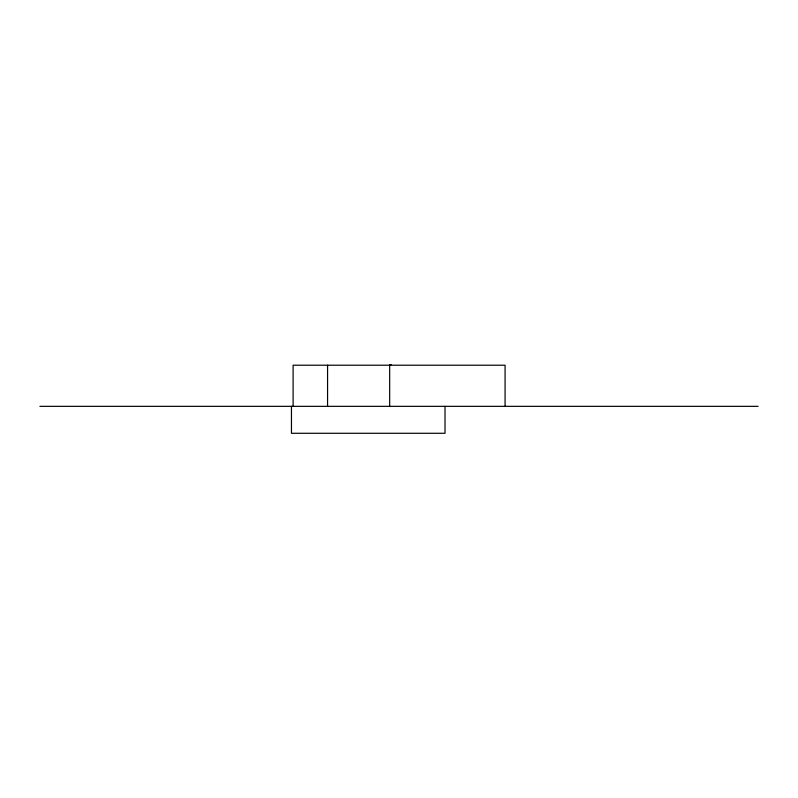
<?xml version="1.0" encoding="UTF-8"?>
<svg xmlns="http://www.w3.org/2000/svg" width="798" height="798" viewBox="0 0 798 798"><rect width="100%" height="100%" fill="white"/><g stroke="black" fill="none" stroke-linecap="round" stroke-linejoin="round"><path stroke-width="1.2" d="M391.15 364.716L389.673 364.716L389.673 406.342M39.9 406.342L758.1 406.342M505.074 406.342L505.074 365.215L293.105 365.215L293.105 406.342M445.015 406.342L445.015 433.284L291.46 433.284L291.46 406.342M327.569 365.215L327.569 406.342"/></g></svg>
